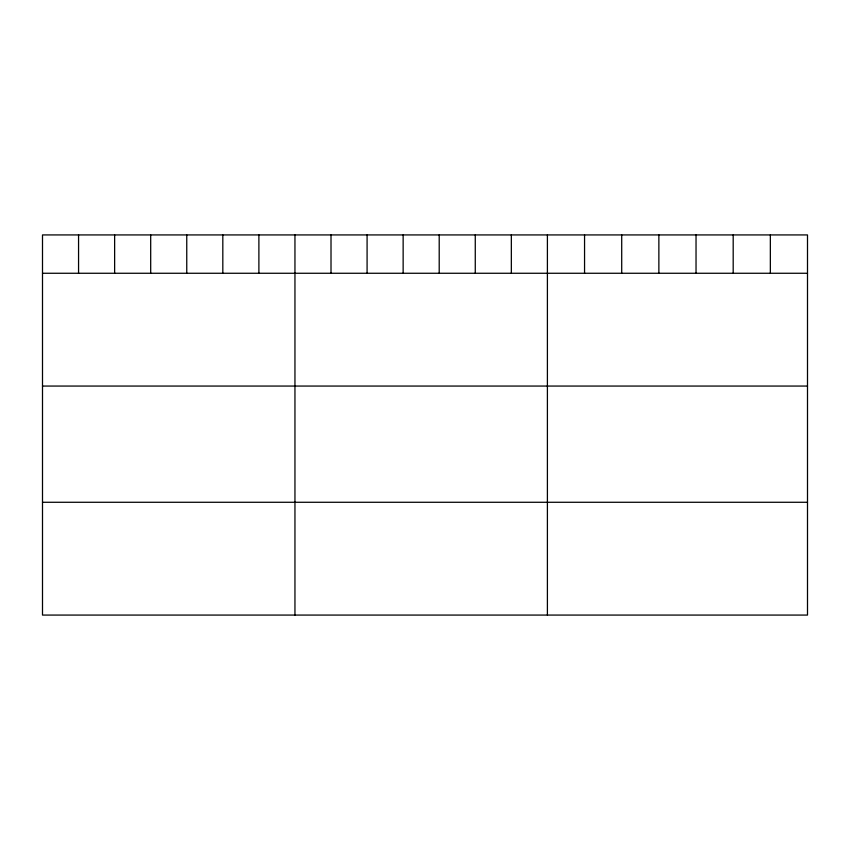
<?xml version="1.0" encoding="UTF-8"?>
<svg xmlns="http://www.w3.org/2000/svg" width="850" height="850" viewBox="0 0 850 850"><rect width="100%" height="100%" fill="white"/><g stroke="black" fill="none" stroke-linecap="round" stroke-linejoin="round"><path stroke-width="1.27" d="M807.5 273.264L807.5 615.071L42.5 615.071L42.5 234.929L807.5 234.929L807.5 273.264L42.5 273.264M42.5 386.059L807.5 386.059M42.5 502.276L807.5 502.276M770.344 234.929L770.344 273.264M733.189 234.929L733.189 273.264M696.033 234.929L696.033 273.264M658.867 234.929L658.867 273.264M621.711 234.929L621.711 273.264M584.556 234.929L584.556 273.264M547.4 234.929L547.4 615.071M511.339 234.929L511.339 273.264M475.267 234.929L475.267 273.264M439.206 234.929L439.206 273.264M403.144 234.929L403.144 273.264M367.083 234.929L367.083 273.264M331.011 234.929L331.011 273.264M294.95 234.929L294.95 615.071M258.889 234.929L258.889 273.264M222.817 234.929L222.817 273.264M186.756 234.929L186.756 273.264M150.694 234.929L150.694 273.264M114.633 234.929L114.633 273.264M78.561 234.929L78.561 273.264"/></g></svg>
